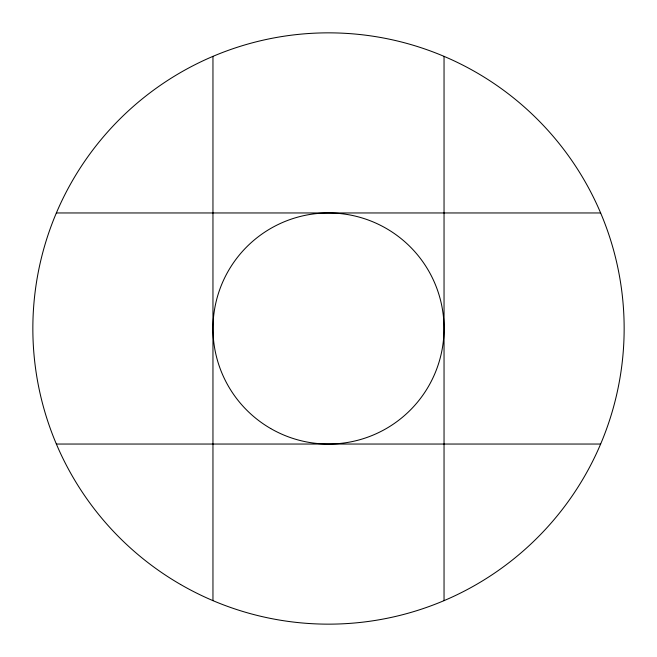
<?xml version="1.0" encoding="UTF-8"?>
<svg xmlns="http://www.w3.org/2000/svg" width="657" height="657" viewBox="0 0 657 657"><rect width="100%" height="100%" fill="white"/><g stroke="black" fill="none" stroke-linecap="round" stroke-linejoin="round"><path stroke-width="0.99" d="M56.362 212.958L600.638 212.958M56.362 444.042L600.638 444.042M444.042 56.362L444.042 600.638M212.958 56.362L212.958 600.638M270.733 428.561A115.542 115.542 0 0 0 444.042 328.5A115.542 115.542 0 0 0 270.733 228.439A115.542 115.542 0 0 0 270.733 428.561M180.675 584.541A295.65 295.65 0 0 0 624.15 328.5A295.65 295.65 0 0 0 180.675 72.459A295.65 295.65 0 0 0 180.675 584.541"/></g></svg>
